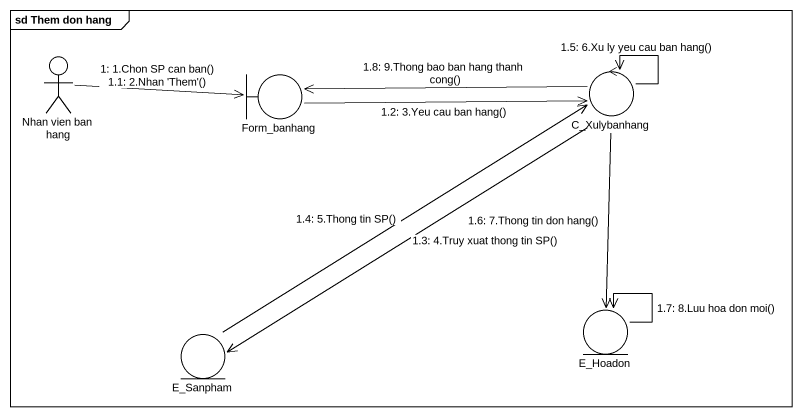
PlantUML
@startuml
mainframe sd Them don hang
actor "Nhan vien ban hang" as Nhan_vien_ban_hang
boundary Form_banhang
control C_Xulybanhang
entity E_Hoadon
entity E_Sanpham
Nhan_vien_ban_hang -right-> Form_banhang : 1: 1.Chon SP can ban()\n1.1: 2.Nhan 'Them'()
Form_banhang -right-> C_Xulybanhang : 1.2: 3.Yeu cau ban hang()
C_Xulybanhang --> E_Sanpham : 1.3: 4.Truy xuat thong tin SP()
E_Sanpham -up-> C_Xulybanhang : 1.4: 5.Thong tin SP()
C_Xulybanhang --> C_Xulybanhang : 1.5: 6.Xu ly yeu cau ban hang()
C_Xulybanhang --> E_Hoadon : 1.6: 7.Thong tin don hang()
E_Hoadon --> E_Hoadon : 1.7: 8.Luu hoa don moi()
C_Xulybanhang -left-> Form_banhang : 1.8: 9.Thong bao ban hang thanh cong()
@enduml
